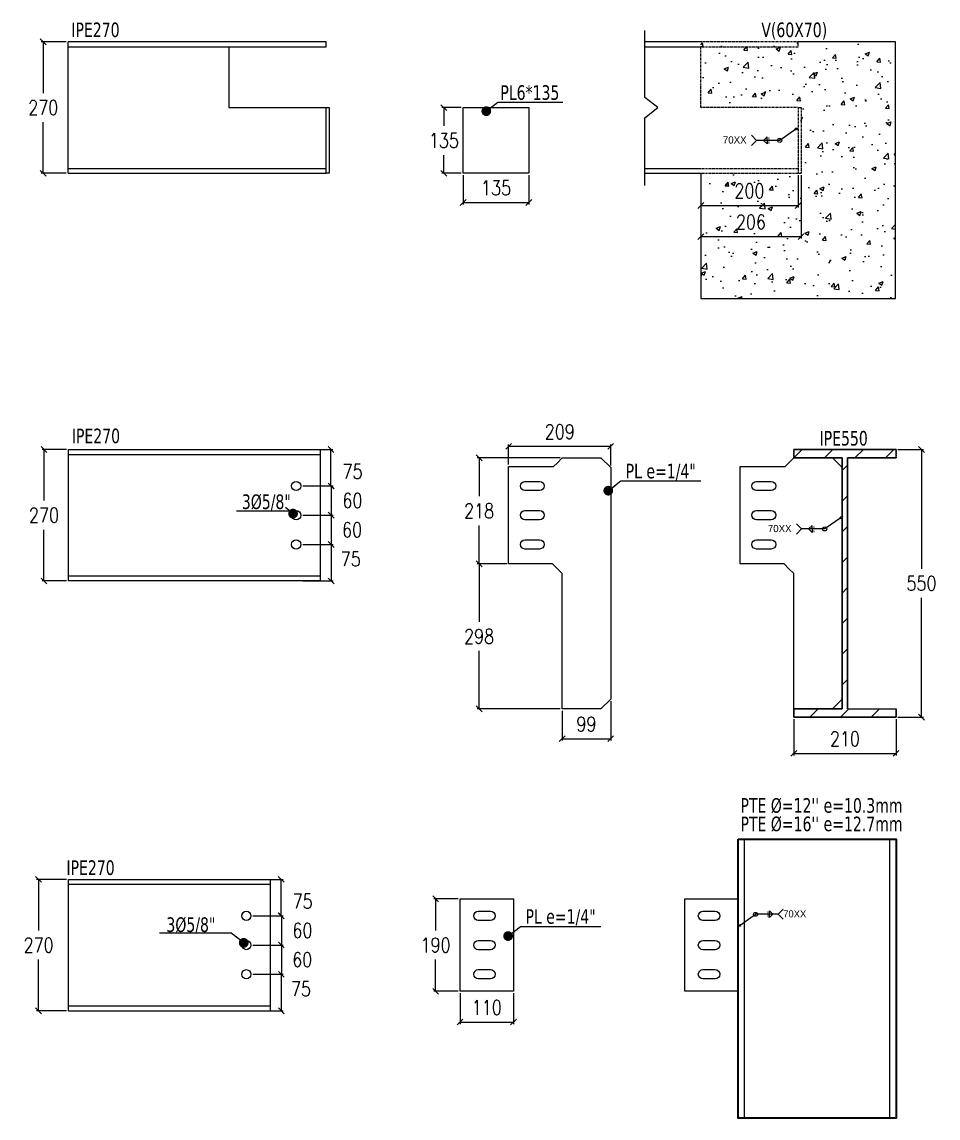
# Model space of a CAD drawing. Header units: millimetres. Extents: x -3396 to 88005, y -21236 to 35080.
# Drawn here: x 7437 to 9318, y -12015 to -9764 of the extents above; entities that cross this region are included whole.
import ezdxf
from ezdxf.enums import TextEntityAlignment as Align

# ---------------------------------------------------------------- set-up
doc = ezdxf.new("R2010")
doc.units = ezdxf.units.MM
doc.linetypes.add('DXK_LINE_DOT1', pattern=[1.8814, 0.9407, -0.9407])
doc.linetypes.add('DXK_LINE_DOT2', pattern=[3.9198, 1.9599, -1.9599])
for name, color, linetype in [('COTAS', 8, 'Continuous'), ('P-PLATINA', 6, 'Continuous'), ('perforaciones', 1, 'Continuous'), ('TITULO', 3, 'Continuous')]:
    doc.layers.add(name, color=color, linetype=linetype)
doc.layers.add('E_COLUMNAS-3', color=1, linetype='Continuous', lineweight=35)
doc.styles.add('CNI_COTAS', font='romans.shx', dxfattribs={"width": 0.8})
doc.styles.add('ROMANS', font='DINGRAFO.SHX')
doc.styles.add('VERDANA', font='verdana.ttf')
doc.dimstyles.new('1.1', dxfattribs={"dimscale": 0, "dimtxt": 15, "dimasz": 20, "dimexe": 2, "dimexo": 2, "dimgap": 7, "dimtad": 1, "dimdec": 0, "dimzin": 4, "dimdsep": 46, "dimtxsty": 'CNI_COTAS', "dimblk": 'DOTSMALL', "dimcen": 0, "dimclrd": 256, "dimclrt": 3, "dimadec": 0, "dimazin": 0, "dimtfac": 1, "dimtdec": 0, "dimtmove": 2, "dimatfit": 0, "dimldrblk": 'DOT', "dimfxl": 0.05, "dimtolj": 1, "dimtzin": 0, "dimarcsym": 1})
doc.dimstyles.new('1.4', dxfattribs={"dimscale": 0, "dimtxt": 30, "dimasz": 12, "dimexe": 4, "dimexo": 4, "dimgap": 15, "dimtad": 1, "dimdec": 0, "dimzin": 4, "dimdsep": 46, "dimtxsty": 'CNI_COTAS', "dimblk": 'OBLIQUE', "dimcen": -0.09, "dimclrd": 256, "dimclrt": 3, "dimadec": 0, "dimazin": 0, "dimtfac": 1, "dimtdec": 0, "dimtmove": 2, "dimatfit": 0, "dimldrblk": 'DOT', "dimfxl": 0.05, "dimtolj": 1, "dimtzin": 0, "dimarcsym": 0})

# ---------------------------------------------------------------- blocks, each defined once
blk = doc.blocks.new('_Oblique')
at = {"color": 0, "linetype": 'ByBlock', "lineweight": -2}
blk.add_line((-0.5, -0.5), (0.5, 0.5), dxfattribs=at)
blk = doc.blocks.new('*D219')
at = {"layer": 'COTAS', "color": 0, "lineweight": -2, "transparency": 16777216}
for p, q in [((7527.3, -9804.6), (7476.3, -9804.6)), ((7527.3, -10074.6), (7476.3, -10074.6))]:
    blk.add_line(p, q, dxfattribs=at)
at = {"layer": 'COTAS', "lineweight": -2, "transparency": 16777216}
for p, q in [((7480.3, -9804.6), (7480.3, -9909.6)), ((7480.3, -10074.6), (7480.3, -9969.6))]:
    blk.add_line(p, q, dxfattribs=at)
at = {"layer": 'Defpoints', "color": 0, "transparency": 16777216}
for p in [(7480.3, -9804.6), (7531.3, -9804.6), (7531.3, -10074.6)]:
    blk.add_point(p, dxfattribs=at)
at = {"layer": 'COTAS', "lineweight": -2, "transparency": 16777216, "xscale": 12, "yscale": 12, "zscale": 12}
for p, rotation in [((7480.3, -9804.6), 90), ((7480.3, -10074.6), 270)]:
    blk.add_blockref('_Oblique', p, dxfattribs=dict(at, rotation=rotation))
at = {"layer": 'COTAS', "color": 3, "transparency": 16777216, "insert": (7480.3, -9939.6), "char_height": 30, "attachment_point": 5, "rotation": 0.01, "style": 'CNI_COTAS'}
blk.add_mtext('\\A1;270', dxfattribs=at)
blk = doc.blocks.new('_Dot')
at = {"color": 0, "linetype": 'ByBlock', "lineweight": -2}
blk.add_line((-0.5, 0), (-1, 0), dxfattribs=at)
at = {"color": 0, "linetype": 'ByBlock', "const_width": 0.5}
blk.add_lwpolyline([(-0.25, 0, 1), (0.25, 0, 1)], format="xyb", close=True, dxfattribs=at)
blk = doc.blocks.new('_DotSmall')
at = {"color": 0, "linetype": 'ByBlock', "const_width": 0.5}
blk.add_lwpolyline([(-0.0625, 0, 1), (0.0625, 0, 1)], format="xyb", close=True, dxfattribs=at)
blk = doc.blocks.new('*D220')
at = {"layer": 'COTAS', "color": 0, "lineweight": -2, "transparency": 16777216}
for p, q in [((8830.7, -10078.6), (8830.7, -10144.8)), ((9030.7, -10078.6), (9030.7, -10144.8))]:
    blk.add_line(p, q, dxfattribs=at)
at = {"layer": 'COTAS', "lineweight": -2, "transparency": 16777216}
blk.add_line((8830.7, -10140.8), (9030.7, -10140.8), dxfattribs=at)
at = {"layer": 'Defpoints', "color": 0, "transparency": 16777216}
for p in [(8830.7, -10074.6), (9030.7, -10074.6), (9030.7, -10140.8)]:
    blk.add_point(p, dxfattribs=at)
at = {"layer": 'COTAS', "lineweight": -2, "transparency": 16777216, "xscale": 12, "yscale": 12, "zscale": 12, "rotation": 180}
blk.add_blockref('_Oblique', (8830.7, -10140.8), dxfattribs=at)
at = {"layer": 'COTAS', "lineweight": -2, "transparency": 16777216, "xscale": 12, "yscale": 12, "zscale": 12}
blk.add_blockref('_Oblique', (9030.7, -10140.8), dxfattribs=at)
at = {"layer": 'COTAS', "color": 3, "transparency": 16777216, "insert": (8930.7, -10110.8), "char_height": 30, "attachment_point": 5, "style": 'CNI_COTAS'}
blk.add_mtext('\\A1;200', dxfattribs=at)
blk = doc.blocks.new('*D221')
at = {"layer": 'COTAS', "color": 0, "lineweight": -2, "transparency": 16777216}
for p, q in [((8830.7, -10078.6), (8830.7, -10208.6)), ((9036.7, -10078.6), (9036.7, -10208.6))]:
    blk.add_line(p, q, dxfattribs=at)
at = {"layer": 'COTAS', "lineweight": -2, "transparency": 16777216}
blk.add_line((8830.7, -10204.6), (9036.7, -10204.6), dxfattribs=at)
at = {"layer": 'Defpoints', "color": 0, "transparency": 16777216}
for p in [(8830.7, -10074.6), (9036.7, -10074.6), (9036.7, -10204.6)]:
    blk.add_point(p, dxfattribs=at)
at = {"layer": 'COTAS', "lineweight": -2, "transparency": 16777216, "xscale": 12, "yscale": 12, "zscale": 12, "rotation": 180}
blk.add_blockref('_Oblique', (8830.7, -10204.6), dxfattribs=at)
at = {"layer": 'COTAS', "lineweight": -2, "transparency": 16777216, "xscale": 12, "yscale": 12, "zscale": 12}
blk.add_blockref('_Oblique', (9036.7, -10204.6), dxfattribs=at)
at = {"layer": 'COTAS', "color": 3, "transparency": 16777216, "insert": (8933.7, -10174.6), "char_height": 30, "attachment_point": 5, "style": 'CNI_COTAS'}
blk.add_mtext('\\A1;206', dxfattribs=at)
blk = doc.blocks.new('*D222')
at = {"layer": 'COTAS', "color": 0, "lineweight": -2, "transparency": 16777216}
for p, q in [((8338.7, -9939.6), (8299.1, -9939.6)), ((8338.7, -10074.6), (8299.1, -10074.6))]:
    blk.add_line(p, q, dxfattribs=at)
at = {"layer": 'COTAS', "lineweight": -2, "transparency": 16777216}
for p, q in [((8303.1, -9939.6), (8303.1, -9977.1)), ((8303.1, -10074.6), (8303.1, -10037.1))]:
    blk.add_line(p, q, dxfattribs=at)
at = {"layer": 'Defpoints', "color": 0, "transparency": 16777216}
for p in [(8303.1, -9939.6), (8342.7, -9939.6), (8342.7, -10074.6)]:
    blk.add_point(p, dxfattribs=at)
at = {"layer": 'COTAS', "lineweight": -2, "transparency": 16777216, "xscale": 12, "yscale": 12, "zscale": 12}
for p, rotation in [((8303.1, -9939.6), 90), ((8303.1, -10074.6), 270)]:
    blk.add_blockref('_Oblique', p, dxfattribs=dict(at, rotation=rotation))
at = {"layer": 'COTAS', "color": 3, "transparency": 16777216, "insert": (8303.1, -10007.1), "char_height": 30, "attachment_point": 5, "rotation": 0.01, "style": 'CNI_COTAS'}
blk.add_mtext('\\A1;135', dxfattribs=at)
blk = doc.blocks.new('*D223')
at = {"layer": 'COTAS', "color": 0, "lineweight": -2, "transparency": 16777216}
for p, q in [((8342.7, -10078.6), (8342.7, -10138.6)), ((8477.7, -10078.6), (8477.7, -10138.6))]:
    blk.add_line(p, q, dxfattribs=at)
at = {"layer": 'COTAS', "lineweight": -2, "transparency": 16777216}
blk.add_line((8342.7, -10134.6), (8477.7, -10134.6), dxfattribs=at)
at = {"layer": 'Defpoints', "color": 0, "transparency": 16777216}
for p in [(8342.7, -10074.6), (8477.7, -10074.6), (8477.7, -10134.6)]:
    blk.add_point(p, dxfattribs=at)
at = {"layer": 'COTAS', "lineweight": -2, "transparency": 16777216, "xscale": 12, "yscale": 12, "zscale": 12, "rotation": 180}
blk.add_blockref('_Oblique', (8342.7, -10134.6), dxfattribs=at)
at = {"layer": 'COTAS', "lineweight": -2, "transparency": 16777216, "xscale": 12, "yscale": 12, "zscale": 12}
blk.add_blockref('_Oblique', (8477.7, -10134.6), dxfattribs=at)
at = {"layer": 'COTAS', "color": 3, "transparency": 16777216, "insert": (8410.2, -10104.6), "char_height": 30, "attachment_point": 5, "style": 'CNI_COTAS'}
blk.add_mtext('\\A1;135', dxfattribs=at)
blk = doc.blocks.new('SOLDADURA FILETE ALREDEDOR')
h = blk.add_hatch(color=256)
h.dxf.hatch_style = 1
h.paths.add_polyline_path([(5063.7, 3679), (5060.1, 3684.2), (5066.4, 3684.8)])
for p, q in [((5061.9, 3681.6), (5015.5, 3649.2)), ((5015.5, 3649.2), (4948.3, 3649.2)), ((4978.7, 3659.2), (4968.7, 3649.2)), ((4978.7, 3639.2), (4968.7, 3649.2)), ((4978.7, 3649.2), (4978.7, 3659.2)), ((4978.7, 3649.2), (4978.7, 3639.2))]:
    blk.add_line(p, q)
blk.add_lwpolyline([(5066.4, 3684.8), (5063.7, 3679), (5060.1, 3684.2)], close=True)
blk.add_lwpolyline([(4933.5, 3634.4), (4948.3, 3649.2), (4933.5, 3664)])
blk.add_circle((5015.5, 3649.2), 5.81)
at = {"layer": 'TITULO', "style": 'ROMANS'}
for s, height, p in [('70XX', 21, (4851, 3640)), ('6', 7.5, (4981.3, 3650.6)), ('6', 7.5, (4981.3, 3639))]:
    blk.add_text(s, height=height, dxfattribs=at).set_placement(p)
blk = doc.blocks.new('*D173')
at = {"layer": 'COTAS', "color": 0, "lineweight": -2, "transparency": 16777216}
for p, q in [((8013.3, -10716.9), (8075.8, -10716.9)), ((8013.3, -10776.9), (8075.8, -10776.9))]:
    blk.add_line(p, q, dxfattribs=at)
at = {"layer": 'COTAS', "lineweight": -2, "transparency": 16777216}
blk.add_line((8071.8, -10716.9), (8071.8, -10776.9), dxfattribs=at)
at = {"layer": 'Defpoints', "color": 0, "transparency": 16777216}
for p in [(8009.3, -10716.9), (8009.3, -10776.9), (8071.8, -10776.9)]:
    blk.add_point(p, dxfattribs=at)
at = {"layer": 'COTAS', "lineweight": -2, "transparency": 16777216, "xscale": 12, "yscale": 12, "zscale": 12}
for p, rotation in [((8071.8, -10716.9), 90), ((8071.8, -10776.9), 270)]:
    blk.add_blockref('_Oblique', p, dxfattribs=dict(at, rotation=rotation))
at = {"layer": 'COTAS', "color": 3, "transparency": 16777216, "insert": (8115.2, -10746.9), "char_height": 30, "attachment_point": 5, "rotation": 0.01, "style": 'CNI_COTAS'}
blk.add_mtext('\\A1;60', dxfattribs=at)
blk = doc.blocks.new('*D174')
at = {"layer": 'COTAS', "color": 0, "lineweight": -2, "transparency": 16777216}
for p, q in [((8013.3, -10776.9), (8075.8, -10776.9)), ((8013.3, -10836.9), (8075.8, -10836.9))]:
    blk.add_line(p, q, dxfattribs=at)
at = {"layer": 'COTAS', "lineweight": -2, "transparency": 16777216}
blk.add_line((8071.8, -10776.9), (8071.8, -10836.9), dxfattribs=at)
at = {"layer": 'Defpoints', "color": 0, "transparency": 16777216}
for p in [(8009.3, -10776.9), (8009.3, -10836.9), (8071.8, -10836.9)]:
    blk.add_point(p, dxfattribs=at)
at = {"layer": 'COTAS', "lineweight": -2, "transparency": 16777216, "xscale": 12, "yscale": 12, "zscale": 12}
for p, rotation in [((8071.8, -10776.9), 90), ((8071.8, -10836.9), 270)]:
    blk.add_blockref('_Oblique', p, dxfattribs=dict(at, rotation=rotation))
at = {"layer": 'COTAS', "color": 3, "transparency": 16777216, "insert": (8114.7, -10806.9), "char_height": 30, "attachment_point": 5, "rotation": 0.01, "style": 'CNI_COTAS'}
blk.add_mtext('\\A1;60', dxfattribs=at)
blk = doc.blocks.new('*D175')
at = {"layer": 'COTAS', "color": 0, "lineweight": -2, "transparency": 16777216}
for p, q in [((8013.3, -10836.9), (8075.7, -10836.9)), ((8013.3, -10911.9), (8075.7, -10911.9))]:
    blk.add_line(p, q, dxfattribs=at)
at = {"layer": 'COTAS', "lineweight": -2, "transparency": 16777216}
blk.add_line((8071.7, -10836.9), (8071.7, -10911.9), dxfattribs=at)
at = {"layer": 'Defpoints', "color": 0, "transparency": 16777216}
for p in [(8009.3, -10836.9), (8009.3, -10911.9), (8071.7, -10911.9)]:
    blk.add_point(p, dxfattribs=at)
at = {"layer": 'COTAS', "lineweight": -2, "transparency": 16777216, "xscale": 12, "yscale": 12, "zscale": 12}
for p, rotation in [((8071.7, -10836.9), 90), ((8071.7, -10911.9), 270)]:
    blk.add_blockref('_Oblique', p, dxfattribs=dict(at, rotation=rotation))
at = {"layer": 'COTAS', "color": 3, "transparency": 16777216, "insert": (8112, -10866.9), "char_height": 30, "attachment_point": 5, "rotation": 0.01, "style": 'CNI_COTAS'}
blk.add_mtext('\\A1;75', dxfattribs=at)
blk = doc.blocks.new('*D176')
at = {"layer": 'COTAS', "color": 0, "lineweight": -2, "transparency": 16777216}
for p, q in [((8013.3, -10641.9), (8075.3, -10641.9)), ((8013.3, -10716.9), (8075.3, -10716.9))]:
    blk.add_line(p, q, dxfattribs=at)
at = {"layer": 'COTAS', "lineweight": -2, "transparency": 16777216}
blk.add_line((8071.3, -10716.9), (8071.3, -10641.9), dxfattribs=at)
at = {"layer": 'Defpoints', "color": 0, "transparency": 16777216}
for p in [(8009.3, -10641.9), (8071.3, -10641.9), (8009.3, -10716.9)]:
    blk.add_point(p, dxfattribs=at)
at = {"layer": 'COTAS', "lineweight": -2, "transparency": 16777216, "xscale": 12, "yscale": 12, "zscale": 12}
for p, rotation in [((8071.3, -10641.9), 90), ((8071.3, -10716.9), 270)]:
    blk.add_blockref('_Oblique', p, dxfattribs=dict(at, rotation=rotation))
at = {"layer": 'COTAS', "color": 3, "transparency": 16777216, "insert": (8115.5, -10686.9), "char_height": 30, "attachment_point": 5, "rotation": 0.01, "style": 'CNI_COTAS'}
blk.add_mtext('\\A1;75', dxfattribs=at)
blk = doc.blocks.new('*D224')
at = {"layer": 'COTAS', "color": 0, "lineweight": -2, "transparency": 16777216}
for p, q in [((8436.2, -10672.9), (8436.2, -10631.4)), ((8645.7, -10675.1), (8645.7, -10631.4))]:
    blk.add_line(p, q, dxfattribs=at)
at = {"layer": 'COTAS', "lineweight": -2, "transparency": 16777216}
blk.add_line((8436.2, -10635.4), (8645.7, -10635.4), dxfattribs=at)
at = {"layer": 'Defpoints', "color": 0, "transparency": 16777216}
for p in [(8645.7, -10635.4), (8436.2, -10676.9), (8645.7, -10679.1)]:
    blk.add_point(p, dxfattribs=at)
at = {"layer": 'COTAS', "lineweight": -2, "transparency": 16777216, "xscale": 12, "yscale": 12, "zscale": 12, "rotation": 180}
blk.add_blockref('_Oblique', (8436.2, -10635.4), dxfattribs=at)
at = {"layer": 'COTAS', "lineweight": -2, "transparency": 16777216, "xscale": 12, "yscale": 12, "zscale": 12}
blk.add_blockref('_Oblique', (8645.7, -10635.4), dxfattribs=at)
at = {"layer": 'COTAS', "color": 3, "transparency": 16777216, "insert": (8541, -10605.4), "char_height": 30, "attachment_point": 5, "style": 'CNI_COTAS'}
blk.add_mtext('\\A1;209', dxfattribs=at)
blk = doc.blocks.new('*D225')
at = {"layer": 'COTAS', "color": 0, "lineweight": -2, "transparency": 16777216}
for p, q in [((8542.2, -10659.1), (8371.5, -10659.1)), ((8432.2, -10876.9), (8371.5, -10876.9))]:
    blk.add_line(p, q, dxfattribs=at)
at = {"layer": 'COTAS', "lineweight": -2, "transparency": 16777216}
for p, q in [((8375.5, -10659.1), (8375.5, -10738)), ((8375.5, -10876.9), (8375.5, -10798))]:
    blk.add_line(p, q, dxfattribs=at)
at = {"layer": 'Defpoints', "color": 0, "transparency": 16777216}
for p in [(8546.2, -10659.1), (8375.5, -10876.9), (8436.2, -10876.9)]:
    blk.add_point(p, dxfattribs=at)
at = {"layer": 'COTAS', "lineweight": -2, "transparency": 16777216, "xscale": 12, "yscale": 12, "zscale": 12}
for p, rotation in [((8375.5, -10659.1), 90), ((8375.5, -10876.9), 270)]:
    blk.add_blockref('_Oblique', p, dxfattribs=dict(at, rotation=rotation))
at = {"layer": 'COTAS', "color": 3, "transparency": 16777216, "insert": (8375.5, -10768), "char_height": 30, "attachment_point": 5, "rotation": 0.01, "style": 'CNI_COTAS'}
blk.add_mtext('\\A1;218', dxfattribs=at)
blk = doc.blocks.new('*D226')
at = {"layer": 'COTAS', "color": 0, "lineweight": -2, "transparency": 16777216}
for p, q in [((8432.2, -10876.9), (8371.5, -10876.9)), ((8542.2, -11174.7), (8371.5, -11174.7))]:
    blk.add_line(p, q, dxfattribs=at)
at = {"layer": 'COTAS', "lineweight": -2, "transparency": 16777216}
for p, q in [((8375.5, -10876.9), (8375.5, -10995.8)), ((8375.5, -11174.7), (8375.5, -11055.8))]:
    blk.add_line(p, q, dxfattribs=at)
at = {"layer": 'Defpoints', "color": 0, "transparency": 16777216}
for p in [(8436.2, -10876.9), (8375.5, -11174.7), (8546.2, -11174.7)]:
    blk.add_point(p, dxfattribs=at)
at = {"layer": 'COTAS', "lineweight": -2, "transparency": 16777216, "xscale": 12, "yscale": 12, "zscale": 12}
for p, rotation in [((8375.5, -10876.9), 90), ((8375.5, -11174.7), 270)]:
    blk.add_blockref('_Oblique', p, dxfattribs=dict(at, rotation=rotation))
at = {"layer": 'COTAS', "color": 3, "transparency": 16777216, "insert": (8375.5, -11025.8), "char_height": 30, "attachment_point": 5, "rotation": 0.01, "style": 'CNI_COTAS'}
blk.add_mtext('\\A1;298', dxfattribs=at)
blk = doc.blocks.new('*D227')
at = {"layer": 'COTAS', "color": 0, "lineweight": -2, "transparency": 16777216}
for p, q in [((8645.7, -11158.7), (8645.7, -11240)), ((8546.2, -11178.7), (8546.2, -11240))]:
    blk.add_line(p, q, dxfattribs=at)
at = {"layer": 'COTAS', "lineweight": -2, "transparency": 16777216}
blk.add_line((8546.2, -11236), (8645.7, -11236), dxfattribs=at)
at = {"layer": 'Defpoints', "color": 0, "transparency": 16777216}
for p in [(8645.7, -11154.7), (8546.2, -11174.7), (8645.7, -11236)]:
    blk.add_point(p, dxfattribs=at)
at = {"layer": 'COTAS', "lineweight": -2, "transparency": 16777216, "xscale": 12, "yscale": 12, "zscale": 12, "rotation": 180}
blk.add_blockref('_Oblique', (8546.2, -11236), dxfattribs=at)
at = {"layer": 'COTAS', "lineweight": -2, "transparency": 16777216, "xscale": 12, "yscale": 12, "zscale": 12}
blk.add_blockref('_Oblique', (8645.7, -11236), dxfattribs=at)
at = {"layer": 'COTAS', "color": 3, "transparency": 16777216, "insert": (8596, -11206), "char_height": 30, "attachment_point": 5, "style": 'CNI_COTAS'}
blk.add_mtext('\\A1;99', dxfattribs=at)
blk = doc.blocks.new('*D228')
at = {"layer": 'COTAS', "color": 0, "lineweight": -2, "transparency": 16777216}
for p, q in [((9021.7, -11195.9), (9021.7, -11270.2)), ((9231.7, -11195.9), (9231.7, -11270.2))]:
    blk.add_line(p, q, dxfattribs=at)
at = {"layer": 'COTAS', "lineweight": -2, "transparency": 16777216}
blk.add_line((9021.7, -11266.2), (9231.7, -11266.2), dxfattribs=at)
at = {"layer": 'Defpoints', "color": 0, "transparency": 16777216}
for p in [(9021.7, -11191.9), (9231.7, -11191.9), (9231.7, -11266.2)]:
    blk.add_point(p, dxfattribs=at)
at = {"layer": 'COTAS', "lineweight": -2, "transparency": 16777216, "xscale": 12, "yscale": 12, "zscale": 12, "rotation": 180}
blk.add_blockref('_Oblique', (9021.7, -11266.2), dxfattribs=at)
at = {"layer": 'COTAS', "lineweight": -2, "transparency": 16777216, "xscale": 12, "yscale": 12, "zscale": 12}
blk.add_blockref('_Oblique', (9231.7, -11266.2), dxfattribs=at)
at = {"layer": 'COTAS', "color": 3, "transparency": 16777216, "insert": (9126.7, -11236.2), "char_height": 30, "attachment_point": 5, "style": 'CNI_COTAS'}
blk.add_mtext('\\A1;210', dxfattribs=at)
blk = doc.blocks.new('*D229')
at = {"layer": 'COTAS', "color": 0, "lineweight": -2, "transparency": 16777216}
for p, q in [((9235.7, -10641.9), (9288, -10641.9)), ((9235.7, -11191.9), (9288, -11191.9))]:
    blk.add_line(p, q, dxfattribs=at)
at = {"layer": 'COTAS', "lineweight": -2, "transparency": 16777216}
for p, q in [((9284, -10641.9), (9284, -10886.9)), ((9284, -11191.9), (9284, -10946.9))]:
    blk.add_line(p, q, dxfattribs=at)
at = {"layer": 'Defpoints', "color": 0, "transparency": 16777216}
for p in [(9231.7, -10641.9), (9284, -10641.9), (9231.7, -11191.9)]:
    blk.add_point(p, dxfattribs=at)
at = {"layer": 'COTAS', "lineweight": -2, "transparency": 16777216, "xscale": 12, "yscale": 12, "zscale": 12}
for p, rotation in [((9284, -10641.9), 90), ((9284, -11191.9), 270)]:
    blk.add_blockref('_Oblique', p, dxfattribs=dict(at, rotation=rotation))
at = {"layer": 'COTAS', "color": 3, "transparency": 16777216, "insert": (9284, -10916.9), "char_height": 30, "attachment_point": 5, "rotation": 0.01, "style": 'CNI_COTAS'}
blk.add_mtext('\\A1;550', dxfattribs=at)
blk = doc.blocks.new('*D230')
at = {"layer": 'COTAS', "color": 0, "lineweight": -2, "transparency": 16777216}
for p, q in [((7528.3, -10641.9), (7477.9, -10641.9)), ((7528.3, -10911.9), (7477.9, -10911.9))]:
    blk.add_line(p, q, dxfattribs=at)
at = {"layer": 'COTAS', "lineweight": -2, "transparency": 16777216}
for p, q in [((7481.9, -10641.9), (7481.9, -10746.9)), ((7481.9, -10911.9), (7481.9, -10806.9))]:
    blk.add_line(p, q, dxfattribs=at)
at = {"layer": 'Defpoints', "color": 0, "transparency": 16777216}
for p in [(7481.9, -10641.9), (7532.3, -10641.9), (7532.3, -10911.9)]:
    blk.add_point(p, dxfattribs=at)
at = {"layer": 'COTAS', "lineweight": -2, "transparency": 16777216, "xscale": 12, "yscale": 12, "zscale": 12}
for p, rotation in [((7481.9, -10641.9), 90), ((7481.9, -10911.9), 270)]:
    blk.add_blockref('_Oblique', p, dxfattribs=dict(at, rotation=rotation))
at = {"layer": 'COTAS', "color": 3, "transparency": 16777216, "insert": (7481.9, -10776.9), "char_height": 30, "attachment_point": 5, "rotation": 0.01, "style": 'CNI_COTAS'}
blk.add_mtext('\\A1;270', dxfattribs=at)
blk = doc.blocks.new('*D258')
at = {"layer": 'COTAS', "color": 0, "lineweight": -2, "transparency": 16777216}
for p, q in [((7528.3, -11524.9), (7466.7, -11524.9)), ((7528.3, -11794.9), (7466.7, -11794.9))]:
    blk.add_line(p, q, dxfattribs=at)
at = {"layer": 'COTAS', "lineweight": -2, "transparency": 16777216}
for p, q in [((7470.7, -11524.9), (7470.7, -11629.9)), ((7470.7, -11794.9), (7470.7, -11689.9))]:
    blk.add_line(p, q, dxfattribs=at)
at = {"layer": 'Defpoints', "color": 0, "transparency": 16777216}
for p in [(7470.7, -11524.9), (7532.3, -11524.9), (7532.3, -11794.9)]:
    blk.add_point(p, dxfattribs=at)
at = {"layer": 'COTAS', "lineweight": -2, "transparency": 16777216, "xscale": 12, "yscale": 12, "zscale": 12}
for p, rotation in [((7470.7, -11524.9), 90), ((7470.7, -11794.9), 270)]:
    blk.add_blockref('_Oblique', p, dxfattribs=dict(at, rotation=rotation))
at = {"layer": 'COTAS', "color": 3, "transparency": 16777216, "insert": (7470.7, -11659.9), "char_height": 30, "attachment_point": 5, "rotation": 0.01, "style": 'CNI_COTAS'}
blk.add_mtext('\\A1;270', dxfattribs=at)
blk = doc.blocks.new('TUBO OP2')
at = {"layer": 'COTAS', "ltscale": 0.0004}
for p, q in [((11933.5, -5821.9), (11933.5, -5249.1)), ((12231.5, -5821.9), (12231.5, -5249.1))]:
    blk.add_line(p, q, dxfattribs=at)
at = {"layer": 'E_COLUMNAS-3'}
blk.add_polyline3d([(11920.5, -5249.1, 0), (12244.5, -5249.1, 0), (12244.5, -5821.9, 0), (11920.5, -5821.9, 0)], close=True, dxfattribs=at)
blk = doc.blocks.new('*D202')
at = {"layer": 'COTAS', "color": 0, "lineweight": -2, "transparency": 16777216}
for p, q in [((7910.9, -11599.9), (7973.4, -11599.9)), ((7910.9, -11659.9), (7973.4, -11659.9))]:
    blk.add_line(p, q, dxfattribs=at)
at = {"layer": 'COTAS', "lineweight": -2, "transparency": 16777216}
blk.add_line((7969.4, -11599.9), (7969.4, -11659.9), dxfattribs=at)
at = {"layer": 'Defpoints', "color": 0, "transparency": 16777216}
for p in [(7906.9, -11599.9), (7906.9, -11659.9), (7969.4, -11659.9)]:
    blk.add_point(p, dxfattribs=at)
at = {"layer": 'COTAS', "lineweight": -2, "transparency": 16777216, "xscale": 12, "yscale": 12, "zscale": 12}
for p, rotation in [((7969.4, -11599.9), 90), ((7969.4, -11659.9), 270)]:
    blk.add_blockref('_Oblique', p, dxfattribs=dict(at, rotation=rotation))
at = {"layer": 'COTAS', "color": 3, "transparency": 16777216, "insert": (8012.7, -11629.9), "char_height": 30, "attachment_point": 5, "rotation": 0.01, "style": 'CNI_COTAS'}
blk.add_mtext('\\A1;60', dxfattribs=at)
blk = doc.blocks.new('*D203')
at = {"layer": 'COTAS', "color": 0, "lineweight": -2, "transparency": 16777216}
for p, q in [((7910.9, -11659.9), (7973.4, -11659.9)), ((7910.9, -11719.9), (7973.4, -11719.9))]:
    blk.add_line(p, q, dxfattribs=at)
at = {"layer": 'COTAS', "lineweight": -2, "transparency": 16777216}
blk.add_line((7969.4, -11659.9), (7969.4, -11719.9), dxfattribs=at)
at = {"layer": 'Defpoints', "color": 0, "transparency": 16777216}
for p in [(7906.9, -11659.9), (7906.9, -11719.9), (7969.4, -11719.9)]:
    blk.add_point(p, dxfattribs=at)
at = {"layer": 'COTAS', "lineweight": -2, "transparency": 16777216, "xscale": 12, "yscale": 12, "zscale": 12}
for p, rotation in [((7969.4, -11659.9), 90), ((7969.4, -11719.9), 270)]:
    blk.add_blockref('_Oblique', p, dxfattribs=dict(at, rotation=rotation))
at = {"layer": 'COTAS', "color": 3, "transparency": 16777216, "insert": (8012.3, -11689.9), "char_height": 30, "attachment_point": 5, "rotation": 0.01, "style": 'CNI_COTAS'}
blk.add_mtext('\\A1;60', dxfattribs=at)
blk = doc.blocks.new('*D204')
at = {"layer": 'COTAS', "color": 0, "lineweight": -2, "transparency": 16777216}
for p, q in [((7910.9, -11719.9), (7973.3, -11719.9)), ((7910.9, -11794.9), (7973.3, -11794.9))]:
    blk.add_line(p, q, dxfattribs=at)
at = {"layer": 'COTAS', "lineweight": -2, "transparency": 16777216}
blk.add_line((7969.3, -11719.9), (7969.3, -11794.9), dxfattribs=at)
at = {"layer": 'Defpoints', "color": 0, "transparency": 16777216}
for p in [(7906.9, -11719.9), (7906.9, -11794.9), (7969.3, -11794.9)]:
    blk.add_point(p, dxfattribs=at)
at = {"layer": 'COTAS', "lineweight": -2, "transparency": 16777216, "xscale": 12, "yscale": 12, "zscale": 12}
for p, rotation in [((7969.3, -11719.9), 90), ((7969.3, -11794.9), 270)]:
    blk.add_blockref('_Oblique', p, dxfattribs=dict(at, rotation=rotation))
at = {"layer": 'COTAS', "color": 3, "transparency": 16777216, "insert": (8009.6, -11749.9), "char_height": 30, "attachment_point": 5, "rotation": 0.01, "style": 'CNI_COTAS'}
blk.add_mtext('\\A1;75', dxfattribs=at)
blk = doc.blocks.new('*D205')
at = {"layer": 'COTAS', "color": 0, "lineweight": -2, "transparency": 16777216}
for p, q in [((7910.9, -11524.9), (7972.9, -11524.9)), ((7910.9, -11599.9), (7972.9, -11599.9))]:
    blk.add_line(p, q, dxfattribs=at)
at = {"layer": 'COTAS', "lineweight": -2, "transparency": 16777216}
blk.add_line((7968.9, -11599.9), (7968.9, -11524.9), dxfattribs=at)
at = {"layer": 'Defpoints', "color": 0, "transparency": 16777216}
for p in [(7906.9, -11524.9), (7968.9, -11524.9), (7906.9, -11599.9)]:
    blk.add_point(p, dxfattribs=at)
at = {"layer": 'COTAS', "lineweight": -2, "transparency": 16777216, "xscale": 12, "yscale": 12, "zscale": 12}
for p, rotation in [((7968.9, -11524.9), 90), ((7968.9, -11599.9), 270)]:
    blk.add_blockref('_Oblique', p, dxfattribs=dict(at, rotation=rotation))
at = {"layer": 'COTAS', "color": 3, "transparency": 16777216, "insert": (8013.1, -11569.9), "char_height": 30, "attachment_point": 5, "rotation": 0.01, "style": 'CNI_COTAS'}
blk.add_mtext('\\A1;75', dxfattribs=at)
blk = doc.blocks.new('*D259')
at = {"layer": 'COTAS', "color": 0, "lineweight": -2, "transparency": 16777216}
for p, q in [((8332.4, -11564.9), (8282.2, -11564.9)), ((8332.4, -11754.9), (8282.2, -11754.9))]:
    blk.add_line(p, q, dxfattribs=at)
at = {"layer": 'COTAS', "lineweight": -2, "transparency": 16777216}
for p, q in [((8286.2, -11564.9), (8286.2, -11629.9)), ((8286.2, -11754.9), (8286.2, -11689.9))]:
    blk.add_line(p, q, dxfattribs=at)
at = {"layer": 'Defpoints', "color": 0, "transparency": 16777216}
for p in [(8286.2, -11564.9), (8336.4, -11564.9), (8336.4, -11754.9)]:
    blk.add_point(p, dxfattribs=at)
at = {"layer": 'COTAS', "lineweight": -2, "transparency": 16777216, "xscale": 12, "yscale": 12, "zscale": 12}
for p, rotation in [((8286.2, -11564.9), 90), ((8286.2, -11754.9), 270)]:
    blk.add_blockref('_Oblique', p, dxfattribs=dict(at, rotation=rotation))
at = {"layer": 'COTAS', "color": 3, "transparency": 16777216, "insert": (8286.2, -11659.9), "char_height": 30, "attachment_point": 5, "rotation": 0.01, "style": 'CNI_COTAS'}
blk.add_mtext('\\A1;190', dxfattribs=at)
blk = doc.blocks.new('*D260')
at = {"layer": 'COTAS', "color": 0, "lineweight": -2, "transparency": 16777216}
for p, q in [((8336.4, -11758.9), (8336.4, -11822.1)), ((8446.3, -11758.9), (8446.3, -11822.1))]:
    blk.add_line(p, q, dxfattribs=at)
at = {"layer": 'COTAS', "lineweight": -2, "transparency": 16777216}
blk.add_line((8336.4, -11818.1), (8446.3, -11818.1), dxfattribs=at)
at = {"layer": 'Defpoints', "color": 0, "transparency": 16777216}
for p in [(8336.4, -11754.9), (8446.3, -11754.9), (8446.3, -11818.1)]:
    blk.add_point(p, dxfattribs=at)
at = {"layer": 'COTAS', "lineweight": -2, "transparency": 16777216, "xscale": 12, "yscale": 12, "zscale": 12, "rotation": 180}
blk.add_blockref('_Oblique', (8336.4, -11818.1), dxfattribs=at)
at = {"layer": 'COTAS', "lineweight": -2, "transparency": 16777216, "xscale": 12, "yscale": 12, "zscale": 12}
blk.add_blockref('_Oblique', (8446.3, -11818.1), dxfattribs=at)
at = {"layer": 'COTAS', "color": 3, "transparency": 16777216, "insert": (8391.3, -11788.1), "char_height": 30, "attachment_point": 5, "style": 'CNI_COTAS'}
blk.add_mtext('\\A1;110', dxfattribs=at)
blk = doc.blocks.new('SOLDADURA FILETE ALREDEDOR 1 DE 6')
h = blk.add_hatch(color=256)
h.dxf.hatch_style = 1
h.paths.add_polyline_path([(11922.4, -5372.4), (11924.9, -5376.1), (11920.5, -5376.4)])
for p in [(11923.7, -5374.3), (12002.1, -5351.9)]:
    blk.add_line(p, (11955.6, -5351.9))
for points in [[(11984, -5351.9), (11984, -5345), (11990.9, -5351.9), (11984, -5358.8)], [(11920.5, -5376.4), (11922.4, -5372.4), (11924.9, -5376.1)]]:
    blk.add_lwpolyline(points, close=True)
blk.add_lwpolyline([(12012.2, -5362.1), (12002.1, -5351.9), (12012.2, -5341.7)])
blk.add_circle((11955.6, -5351.9), 4.01)
at = {"layer": 'TITULO', "style": 'ROMANS'}
for s, height, p in [('6', 5.17, (11979.3, -5350.7)), ('6', 5.17, (11979.3, -5358.1)), ('70XX', 14.49, (12012.4, -5358.3))]:
    blk.add_text(s, height=height, dxfattribs=at).set_placement(p)

msp = doc.modelspace()

# ---------------------------------------------------------------- hatches: boundary and pattern name
at = {"linetype": 'Continuous'}
h = msp.add_hatch(dxfattribs=at)
h.set_pattern_fill('', scale=14, style=0, pattern_type=0)
h.set_pattern_definition([(45, (9021.733, -10659.07), (-31.431, 31.431), [])])
h.paths.add_polyline_path([(9021.7, -10641.9), (9021.7, -10659.1), (9121.2, -10659.1), (9121.2, -11174.7), (9021.7, -11174.7), (9021.7, -11191.9), (9231.7, -11191.9), (9231.7, -11174.7), (9132.3, -11174.7), (9132.3, -10659.1), (9231.7, -10659.1), (9231.7, -10641.9)])
at = {"layer": 'COTAS'}
h = msp.add_hatch(dxfattribs=at)
h.set_pattern_fill('AR-CONC', color=256, scale=0.5)
h.set_pattern_definition([(50, (5914.9, 7922.705), (91.09233, -7.96954), [9.525, -104.775]), (355, (5914.9, 7922.71), (-17.6217, 95.5284), [7.62, -83.8203]), (100.45144, (5922.49, 7922.04), (73.47062, 87.55888), [8.095, -89.0451]), (46.1842, (5914.9, 7948.1), (135.5395, -21.02116), [14.2875, -157.1625]), (96.63556, (5926.2, 7946.35), (118.7021, 123.7131), [12.1425, -133.5678]), (351.18415, (5914.9, 7948.1), (118.7021, 123.7131), [11.43, -125.7299]), (21, (5927.6, 7941.755), (75.8072, -51.1326), [9.525, -104.775]), (326, (5927.6, 7941.76), (30.901, 92.094), [7.62, -83.82]), (71.45144, (5933.92, 7937.49), (106.7082, 40.9614), [8.095, -89.04497]), (37.5, (5914.9, 7922.705), (1.5443, 42.27752), [0, -82.804, 0, -85.09, 0, -84.1375]), (7.5, (5914.9, 7922.705), (33.40983, 50.09029), [0, -48.514, 0, -80.899, 0, -32.0675]), (327.5, (5886.578, 7922.705), (67.7953, -2.86437), [0, -31.75, 0, -99.06, 0, -131.445]), (317.5, (5873.88, 7922.705), (74.0646, 12.71325), [0, -41.275, 0, -65.786, 0, -93.345])])
h.paths.add_polyline_path([(9230.7, -9804.6), (8830.7, -9804.6), (8830.7, -9939.6), (9030.7, -9939.6), (9036.7, -9939.6), (9036.7, -10074.6), (9030.7, -10074.6), (8830.7, -10074.6), (8830.7, -10331.6), (9230.7, -10331.6)])

# ---------------------------------------------------------------- linework, layer by layer
at = {"color": 2, "linetype": 'Continuous'}
for p, q in [((7531.3, -10074.6), (7531.3, -9804.6)), ((7531.3, -10064.4), (7861.3, -10064.4)), ((7861.3, -10064.4), (8061.3, -10064.4)), ((8716.1, -10064.4), (8830.7, -10064.4)), ((7531.3, -10074.6), (7861.3, -10074.6)), ((7861.3, -10074.6), (8061.3, -10074.6)), ((8716.1, -10074.6), (8830.7, -10074.6)), ((7532.3, -10641.9), (8049.8, -10641.9)), ((7532.3, -10911.9), (7532.3, -10641.9)), ((8049.8, -10911.9), (8049.8, -10641.9)), ((9021.7, -10641.9), (9231.7, -10641.9)), ((9021.7, -10641.9), (9021.7, -10659.1)), ((9231.7, -10641.9), (9021.7, -10641.9)), ((9231.7, -10659.1), (9231.7, -10641.9)), ((7532.3, -10652.1), (8049.8, -10652.1)), ((9121.2, -10659.1), (9021.7, -10659.1)), ((9021.7, -10659.1), (9121.2, -10659.1)), ((9121.2, -11174.7), (9121.2, -10659.1)), ((9121.2, -10659.1), (9121.2, -11174.7)), ((9231.7, -10659.1), (9132.3, -10659.1)), ((9132.3, -10659.1), (9132.3, -11174.7)), ((9132.3, -11174.7), (9132.3, -10659.1)), ((9132.3, -10659.1), (9231.7, -10659.1)), ((7532.3, -10901.7), (8049.8, -10901.7)), ((8049.8, -10911.9), (7532.3, -10911.9)), ((9021.7, -11191.9), (9021.7, -11174.7)), ((9021.7, -11174.7), (9021.7, -11191.9)), ((9132.3, -11174.7), (9231.7, -11174.7)), ((9132.3, -11174.7), (9231.7, -11174.7)), ((9231.7, -11174.7), (9231.7, -11191.9)), ((9231.7, -11191.9), (9231.7, -11174.7)), ((9231.7, -11191.9), (9021.7, -11191.9)), ((9021.7, -11191.9), (9231.7, -11191.9)), ((7532.3, -11794.9), (7532.3, -11524.9)), ((7532.3, -11524.9), (7947.4, -11524.9)), ((7947.4, -11794.9), (7947.4, -11524.9)), ((7532.3, -11535.1), (7947.4, -11535.1)), ((7532.3, -11784.7), (7947.4, -11784.7)), ((7532.3, -11794.9), (7947.4, -11794.9))]:
    msp.add_line(p, q, dxfattribs=at)
at = {"color": 2, "linetype": 'DXK_LINE_DOT1'}
for p, q in [((8830.7, -10064.4), (9030.7, -10064.4)), ((8830.7, -10074.6), (9030.7, -10074.6))]:
    msp.add_line(p, q, dxfattribs=at)
at = {"color": 7, "linetype": 'DXK_LINE_DOT2'}
for p, q in [((9021.7, -10659.1), (9021.7, -10641.9)), ((9231.7, -10641.9), (9231.7, -10659.1))]:
    msp.add_line(p, q, dxfattribs=at)
at = {"color": 2, "linetype": 'Continuous'}
for points in [[(7531.3, -9814.8), (8061.3, -9814.8), (8061.3, -9804.6), (7531.3, -9804.6)], [(7861.3, -9814.8), (7861.3, -9939.6), (8061.3, -9939.6)], [(8830.7, -9804.6), (8716.1, -9804.6)], [(8716.1, -9814.8), (8830.7, -9814.8)]]:
    msp.add_lwpolyline(points, dxfattribs=at)
at = {"color": 2, "linetype": 'DXK_LINE_DOT1'}
for points in [[(8830.7, -9814.8), (9030.7, -9814.8), (9030.7, -9804.6), (8830.7, -9804.6)], [(9030.7, -9939.6), (8830.7, -9939.6), (8830.7, -9814.8)]]:
    msp.add_lwpolyline(points, dxfattribs=at)
at = {"color": 2, "linetype": 'Continuous'}
msp.add_lwpolyline([(9121.2, -11174.7), (9021.7, -11174.7)], close=True, dxfattribs=at)
at = {"layer": 'COTAS'}
msp.add_lwpolyline([(8716.1, -10099.5), (8716.1, -9960.4), (8742.5, -9939.6), (8716.1, -9918.9), (8716.1, -9781.4)], dxfattribs=at)
at = {"layer": 'COTAS', "color": 1}
msp.add_lwpolyline([(8830.7, -10074.6), (8830.7, -10331.6), (9230.7, -10331.6), (9230.7, -9804.6), (9030.7, -9804.6)], dxfattribs=at)
at = {"layer": 'P-PLATINA', "color": 6, "linetype": 'DXK_LINE_DOT1'}
for p, q in [((9030.7, -9939.6), (9030.7, -10074.6)), ((9030.7, -9939.6), (9036.7, -9939.6)), ((9036.7, -9939.6), (9036.7, -10074.6)), ((9030.7, -10074.6), (9036.7, -10074.6))]:
    msp.add_line(p, q, dxfattribs=at)
at = {"layer": 'P-PLATINA', "color": 6}
for points in [[(8061.3, -10074.6), (8061.3, -9939.6), (8067.3, -9939.6), (8067.3, -10074.6)], [(8526.2, -10876.9), (8436.2, -10876.9), (8436.2, -10676.9), (8528.4, -10676.9), (8536.2, -10669.1), (8546.2, -10659.1), (8625.7, -10659.1), (8645.7, -10679.1), (8645.7, -11154.7), (8625.7, -11174.7), (8546.2, -11174.7), (8546.2, -10896.9), (8536.2, -10886.9)], [(9001.7, -10876.9), (8911.7, -10876.9), (8911.7, -10676.9), (9003.9, -10676.9), (9011.7, -10669.1), (9021.7, -10659.1), (9101.2, -10659.1), (9121.2, -10679.1), (9121.2, -11154.7), (9101.2, -11174.7), (9021.7, -11174.7), (9021.7, -10896.9), (9011.7, -10886.9)]]:
    msp.add_lwpolyline(points, close=True, dxfattribs=at)
msp.add_lwpolyline([(8342.7, -9939.6), (8477.7, -9939.6), (8477.7, -10074.6), (8342.7, -10074.6), (8342.7, -9939.6)], dxfattribs=at)
at = {"layer": 'P-PLATINA', "color": 6, "linetype": 'Continuous'}
for points in [[(8499.7, -10726.4), (8469.7, -10726.4), (8466.1, -10725.6), (8463, -10723.6), (8461, -10720.5), (8460.2, -10716.9), (8461, -10713.2), (8463, -10710.2), (8466.1, -10708.1), (8469.7, -10707.4), (8499.7, -10707.4)], [(8493.1, -10707.4), (8499.7, -10707.4), (8503.4, -10708.1), (8506.5, -10710.2), (8508.5, -10713.2), (8509.2, -10716.9), (8508.5, -10720.5), (8506.5, -10723.6), (8503.4, -10725.6), (8499.7, -10726.4), (8493.1, -10726.4)], [(8975.2, -10726.4), (8945.2, -10726.4), (8941.6, -10725.6), (8938.5, -10723.6), (8936.5, -10720.5), (8935.7, -10716.9), (8936.5, -10713.2), (8938.5, -10710.2), (8941.6, -10708.1), (8945.2, -10707.4), (8975.2, -10707.4)], [(8968.6, -10707.4), (8975.2, -10707.4), (8978.9, -10708.1), (8982, -10710.2), (8984, -10713.2), (8984.7, -10716.9), (8984, -10720.5), (8982, -10723.6), (8978.9, -10725.6), (8975.2, -10726.4), (8968.6, -10726.4)], [(8499.7, -10786.4), (8469.7, -10786.4), (8466.1, -10785.6), (8463, -10783.6), (8461, -10780.5), (8460.2, -10776.9), (8461, -10773.2), (8463, -10770.2), (8466.1, -10768.1), (8469.7, -10767.4), (8493.7, -10767.4)], [(8493.1, -10767.4), (8499.7, -10767.4), (8503.4, -10768.1), (8506.5, -10770.2), (8508.5, -10773.2), (8509.2, -10776.9), (8508.5, -10780.5), (8506.5, -10783.6), (8503.4, -10785.6), (8499.7, -10786.4), (8493.1, -10786.4)], [(8975.2, -10786.4), (8945.2, -10786.4), (8941.6, -10785.6), (8938.5, -10783.6), (8936.5, -10780.5), (8935.7, -10776.9), (8936.5, -10773.2), (8938.5, -10770.2), (8941.6, -10768.1), (8945.2, -10767.4), (8969.2, -10767.4)], [(8968.6, -10767.4), (8975.2, -10767.4), (8978.9, -10768.1), (8982, -10770.2), (8984, -10773.2), (8984.7, -10776.9), (8984, -10780.5), (8982, -10783.6), (8978.9, -10785.6), (8975.2, -10786.4), (8968.6, -10786.4)], [(8476.4, -10846.4), (8469.7, -10846.4), (8466.1, -10845.6), (8463, -10843.6), (8461, -10840.5), (8460.2, -10836.9), (8461, -10833.2), (8463, -10830.2), (8466.1, -10828.1), (8469.7, -10827.4), (8476.4, -10827.4)], [(8469.7, -10827.4), (8499.7, -10827.4), (8503.4, -10828.1), (8506.5, -10830.2), (8508.5, -10833.2), (8509.2, -10836.9), (8508.5, -10840.5), (8506.5, -10843.6), (8503.4, -10845.6), (8499.7, -10846.4), (8469.7, -10846.4)], [(8951.9, -10846.4), (8945.2, -10846.4), (8941.6, -10845.6), (8938.5, -10843.6), (8936.5, -10840.5), (8935.7, -10836.9), (8936.5, -10833.2), (8938.5, -10830.2), (8941.6, -10828.1), (8945.2, -10827.4), (8951.9, -10827.4)], [(8945.2, -10827.4), (8975.2, -10827.4), (8978.9, -10828.1), (8982, -10830.2), (8984, -10833.2), (8984.7, -10836.9), (8984, -10840.5), (8982, -10843.6), (8978.9, -10845.6), (8975.2, -10846.4), (8945.2, -10846.4)], [(8907.6, -11754.9), (8897.7, -11754.9), (8797.7, -11754.9), (8797.7, -11564.9), (8897.7, -11564.9), (8907.6, -11564.9)], [(8378, -11609.4), (8373.9, -11609.4), (8370.3, -11608.7), (8367.2, -11606.6), (8365.1, -11603.5), (8364.4, -11599.9), (8365.1, -11596.3), (8367.2, -11593.2), (8370.3, -11591.1), (8373.9, -11590.4), (8378, -11590.4)], [(8373.9, -11590.4), (8398.9, -11590.4), (8402.5, -11591.1), (8405.6, -11593.2), (8407.7, -11596.3), (8408.4, -11599.9), (8407.7, -11603.5), (8405.6, -11606.6), (8402.5, -11608.7), (8398.9, -11609.4), (8373.9, -11609.4)], [(8839.4, -11609.4), (8835.2, -11609.4), (8831.6, -11608.7), (8828.5, -11606.6), (8826.5, -11603.5), (8825.7, -11599.9), (8826.5, -11596.3), (8828.5, -11593.2), (8831.6, -11591.1), (8835.2, -11590.4), (8839.4, -11590.4)], [(8835.2, -11590.4), (8860.2, -11590.4), (8863.9, -11591.1), (8867, -11593.2), (8869, -11596.3), (8869.7, -11599.9), (8869, -11603.5), (8867, -11606.6), (8863.9, -11608.7), (8860.2, -11609.4), (8835.2, -11609.4)], [(8378, -11669.4), (8373.9, -11669.4), (8370.3, -11668.7), (8367.2, -11666.6), (8365.1, -11663.5), (8364.4, -11659.9), (8365.1, -11656.3), (8367.2, -11653.2), (8370.3, -11651.1), (8373.9, -11650.4), (8378, -11650.4)], [(8373.9, -11650.4), (8398.9, -11650.4), (8402.5, -11651.1), (8405.6, -11653.2), (8407.7, -11656.3), (8408.4, -11659.9), (8407.7, -11663.5), (8405.6, -11666.6), (8402.5, -11668.7), (8398.9, -11669.4), (8373.9, -11669.4)], [(8839.4, -11669.4), (8835.2, -11669.4), (8831.6, -11668.7), (8828.5, -11666.6), (8826.5, -11663.5), (8825.7, -11659.9), (8826.5, -11656.3), (8828.5, -11653.2), (8831.6, -11651.1), (8835.2, -11650.4), (8839.4, -11650.4)], [(8835.2, -11650.4), (8860.2, -11650.4), (8863.9, -11651.1), (8867, -11653.2), (8869, -11656.3), (8869.7, -11659.9), (8869, -11663.5), (8867, -11666.6), (8863.9, -11668.7), (8860.2, -11669.4), (8835.2, -11669.4)], [(8378, -11729.4), (8373.9, -11729.4), (8370.3, -11728.7), (8367.2, -11726.6), (8365.1, -11723.5), (8364.4, -11719.9), (8365.1, -11716.3), (8367.2, -11713.2), (8370.3, -11711.1), (8373.9, -11710.4), (8378, -11710.4)], [(8373.9, -11710.4), (8398.9, -11710.4), (8402.5, -11711.1), (8405.6, -11713.2), (8407.7, -11716.3), (8408.4, -11719.9), (8407.7, -11723.5), (8405.6, -11726.6), (8402.5, -11728.7), (8398.9, -11729.4), (8373.9, -11729.4)], [(8839.4, -11729.4), (8835.2, -11729.4), (8831.6, -11728.7), (8828.5, -11726.6), (8826.5, -11723.5), (8825.7, -11719.9), (8826.5, -11716.3), (8828.5, -11713.2), (8831.6, -11711.1), (8835.2, -11710.4), (8839.4, -11710.4)], [(8835.2, -11710.4), (8860.2, -11710.4), (8863.9, -11711.1), (8867, -11713.2), (8869, -11716.3), (8869.7, -11719.9), (8869, -11723.5), (8867, -11726.6), (8863.9, -11728.7), (8860.2, -11729.4), (8835.2, -11729.4)]]:
    msp.add_lwpolyline(points, dxfattribs=at)
msp.add_lwpolyline([(8446.3, -11754.9), (8436.4, -11754.9), (8336.4, -11754.9), (8336.4, -11564.9), (8436.4, -11564.9), (8446.3, -11564.9)], close=True, dxfattribs=at)
at = {"layer": 'perforaciones'}
for centre in [(7999.8, -10716.9), (7999.8, -10776.9), (7999.8, -10836.9), (7897.4, -11599.9), (7897.4, -11659.9), (7897.4, -11719.9)]:
    msp.add_circle(centre, 9.5, dxfattribs=at)

# ---------------------------------------------------------------- block references
at = {"xscale": 0.7104614331683008, "yscale": 0.7104614331683008, "zscale": 0.7104614331683008}
for p in [(5429.6, -12599.6), (5522, -13397.8)]:
    msp.add_blockref('SOLDADURA FILETE ALREDEDOR', p, dxfattribs=at)
msp.add_blockref('SOLDADURA FILETE ALREDEDOR 1 DE 6', (-3012.4, -6244.8))
at = {"layer": 'COTAS'}
msp.add_blockref('TUBO OP2', (-3012.8, -6193.4), dxfattribs=at)

# ---------------------------------------------------------------- texts
at = {"color": 96, "style": 'VERDANA', "width": 0.7}
for s, p in [('IPE270', (7587.6, -9779.8)), ('V(60X70)', (9022.7, -9779.8)), ('PL6*135', (8479.7, -9908.7)), ('IPE270', (7588.6, -10614)), ('IPE550', (9124.2, -10618.8)), ('PL e=1/4"', (8748.5, -10686.3)), ('3%%C5/8"', (7938.5, -10749.2)), ("PTE Ø=12'' e=10.3mm", (9078.7, -11373.1)), ("PTE Ø=16'' e=12.7mm", (9078.7, -11411)), ('IPE270', (7577.5, -11500.9)), ('PL e=1/4"', (8542.8, -11601.2)), ('3%%C5/8"', (7783.6, -11618))]:
    msp.add_text(s, height=30, dxfattribs=at).set_placement(p, align=Align.MIDDLE_CENTER)

# ---------------------------------------------------------------- dimensions: what is measured, and where the dimension line sits
at = {"layer": 'COTAS'}
for base, p1, p2, picture, middle in [((7480.3, -9804.6), (7531.3, -10074.6), (7531.3, -9804.6), '*D219', (7480.3, -9939.6)), ((8303.1, -9939.6), (8342.7, -10074.6), (8342.7, -9939.6), '*D222', (8303.1, -10007.1)), ((7481.9, -10641.9), (7532.3, -10911.9), (7532.3, -10641.9), '*D230', (7481.9, -10776.9)), ((9284, -10641.9), (9231.7, -11191.9), (9231.7, -10641.9), '*D229', (9284, -10916.9)), ((8375.5, -10876.9), (8546.2, -10659.1), (8436.2, -10876.9), '*D225', (8375.5, -10768)), ((8375.5, -11174.7), (8436.2, -10876.9), (8546.2, -11174.7), '*D226', (8375.5, -11025.8)), ((7470.7, -11524.9), (7532.3, -11794.9), (7532.3, -11524.9), '*D258', (7470.7, -11659.9)), ((8286.2, -11564.9), (8336.4, -11754.9), (8336.4, -11564.9), '*D259', (8286.2, -11659.9))]:
    dim = msp.add_linear_dim(base=base, p1=p1, p2=p2, angle=90, dimstyle='1.4', override={"dimscale": 1}, dxfattribs=at)
    dim.commit()
    dim.dimension.update_dxf_attribs({"geometry": picture, "text_midpoint": middle, "text_rotation": 0.01})
for base, p1, p2, picture, middle in [((8477.7, -10134.6), (8342.7, -10074.6), (8477.7, -10074.6), '*D223', (8410.2, -10104.6)), ((9030.7, -10140.8), (8830.7, -10074.6), (9030.7, -10074.6), '*D220', (8930.7, -10110.8)), ((9036.7, -10204.6), (8830.7, -10074.6), (9036.7, -10074.6), '*D221', (8933.7, -10174.6)), ((8645.6989, -10635.4096), (8436.2489, -10676.8709), (8645.6989, -10679.0709), '*D224', (8540.9739, -10605.4096)), ((8645.6989, -11236.0246), (8546.2489, -11174.6709), (8645.6989, -11154.6709), '*D227', (8595.9739, -11206.0246)), ((9231.7, -11266.2), (9021.7, -11191.9), (9231.7, -11191.9), '*D228', (9126.7, -11236.2)), ((8446.3, -11818.1), (8336.4, -11754.9), (8446.3, -11754.9), '*D260', (8391.3, -11788.1))]:
    dim = msp.add_linear_dim(base=base, p1=p1, p2=p2, dimstyle='1.4', override={"dimscale": 1}, dxfattribs=at)
    dim.commit()
    dim.dimension.update_dxf_attribs({"geometry": picture, "text_midpoint": middle})
for base, p1, p2, picture, middle in [((8071.3, -10641.9), (8009.3, -10716.9), (8009.3, -10641.9), '*D176', (8115.5, -10686.9)), ((8071.8, -10776.9), (8009.3, -10716.9), (8009.3, -10776.9), '*D173', (8115.2, -10746.9)), ((8071.8, -10836.9), (8009.3, -10776.9), (8009.3, -10836.9), '*D174', (8114.7, -10806.9)), ((8071.7, -10911.9), (8009.3, -10836.9), (8009.3, -10911.9), '*D175', (8112, -10866.9)), ((7968.9, -11524.9), (7906.9, -11599.9), (7906.9, -11524.9), '*D205', (8013.1, -11569.9)), ((7969.4, -11659.9), (7906.9, -11599.9), (7906.9, -11659.9), '*D202', (8012.7, -11629.9)), ((7969.4, -11719.9), (7906.9, -11659.9), (7906.9, -11719.9), '*D203', (8012.3, -11689.9)), ((7969.3, -11794.9), (7906.9, -11719.9), (7906.9, -11794.9), '*D204', (8009.6, -11749.9))]:
    dim = msp.add_linear_dim(base=base, p1=p1, p2=p2, angle=90, dimstyle='1.4', override={"dimscale": 1}, dxfattribs=at)
    dim.commit()
    dim.dimension.update_dxf_attribs({"geometry": picture, "text_midpoint": middle, "dimtype": 160, "text_rotation": 0.01})

# ---------------------------------------------------------------- leaders
for points in [[(8390.3, -9946.9), (8414.1, -9928.2), (8547.3, -9928.3)], [(8640.8, -10726.5), (8666.4, -10706.6), (8830.9, -10706.6)], [(7993.4, -10773.6), (7987.2, -10768.7), (7877.3, -10768.7)], [(7892.1, -11655.4), (7866.6, -11635.4), (7719.3, -11635.4)], [(8435.1, -11641.4), (8460.7, -11621.5), (8625.3, -11621.5)]]:
    msp.add_leader(points, dimstyle='1.1', override={"dimscale": 1}, dxfattribs=at)

doc.saveas('drawing.dxf')
